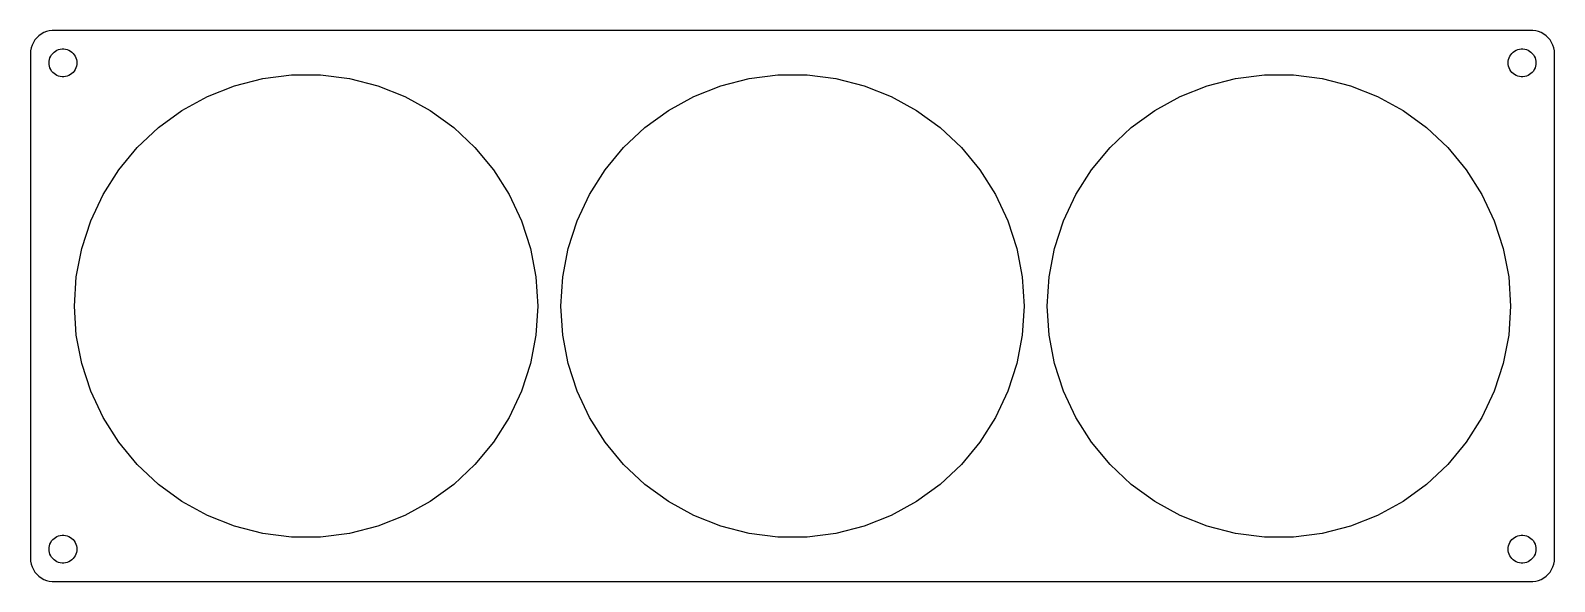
# Model space of a CAD drawing. Header units: metres. Extents: x -164 to 164, y -59 to 59.
import ezdxf

# ---------------------------------------------------------------- set-up
doc = ezdxf.new("R2010")
doc.units = ezdxf.units.M

msp = doc.modelspace()

# ---------------------------------------------------------------- linework, layer by layer
for p, q in [((-161.045, 59.2553), (-161.629, 59.0241)), ((-160.437, 59.4114), (-161.045, 59.2553)), ((-159.814, 59.4901), (-160.437, 59.4114)), ((159.814, 59.4901), (-159.814, 59.4901)), ((160.437, 59.4114), (159.814, 59.4901)), ((161.045, 59.2553), (160.437, 59.4114)), ((161.629, 59.0241), (161.045, 59.2553)), ((-164.149, 56.3406), (-164.343, 55.7434)), ((-163.882, 56.9088), (-164.149, 56.3406)), ((-163.545, 57.4389), (-163.882, 56.9088)), ((-163.145, 57.9227), (-163.545, 57.4389)), ((-162.687, 58.3526), (-163.145, 57.9227)), ((-162.179, 58.7216), (-162.687, 58.3526)), ((-161.629, 59.0241), (-162.179, 58.7216)), ((162.179, 58.7216), (161.629, 59.0241)), ((162.687, 58.3526), (162.179, 58.7216)), ((163.145, 57.9227), (162.687, 58.3526)), ((163.545, 57.4389), (163.145, 57.9227)), ((163.882, 56.9088), (163.545, 57.4389)), ((164.149, 56.3406), (163.882, 56.9088)), ((164.343, 55.7434), (164.149, 56.3406)), ((-164.461, 55.1267), (-164.5, 54.5)), ((-164.5, 54.5), (-164.5, -54.5)), ((-164.343, 55.7434), (-164.461, 55.1267)), ((-160.5, 52.5), (-160.476, 52.876)), ((-160.476, 52.876), (-160.406, 53.2461)), ((-160.406, 53.2461), (-160.289, 53.6044)), ((-160.289, 53.6044), (-160.129, 53.9453)), ((-160.129, 53.9453), (-159.927, 54.2634)), ((-159.927, 54.2634), (-159.687, 54.5536)), ((-159.687, 54.5536), (-159.412, 54.8115)), ((-159.412, 54.8115), (-159.107, 55.033)), ((-159.107, 55.033), (-158.777, 55.2145)), ((-158.777, 55.2145), (-158.427, 55.3532)), ((-158.427, 55.3532), (-158.062, 55.4469)), ((-158.062, 55.4469), (-157.688, 55.4941)), ((-157.688, 55.4941), (-157.312, 55.4941)), ((-157.312, 55.4941), (-156.938, 55.4469)), ((-156.938, 55.4469), (-156.573, 55.3532)), ((-156.573, 55.3532), (-156.223, 55.2145)), ((-156.223, 55.2145), (-155.893, 55.033)), ((-155.893, 55.033), (-155.588, 54.8115)), ((-155.588, 54.8115), (-155.313, 54.5536)), ((-155.313, 54.5536), (-155.073, 54.2634)), ((-155.073, 54.2634), (-154.871, 53.9453)), ((-154.871, 53.9453), (-154.711, 53.6044)), ((-154.711, 53.6044), (-154.594, 53.2461)), ((-154.594, 53.2461), (-154.524, 52.876)), ((-154.524, 52.876), (-154.5, 52.5)), ((154.5, 52.5), (154.524, 52.876)), ((154.524, 52.876), (154.594, 53.2461)), ((154.594, 53.2461), (154.711, 53.6044)), ((154.711, 53.6044), (154.871, 53.9453)), ((154.871, 53.9453), (155.073, 54.2634)), ((155.073, 54.2634), (155.313, 54.5536)), ((155.313, 54.5536), (155.588, 54.8115)), ((155.588, 54.8115), (155.893, 55.033)), ((155.893, 55.033), (156.223, 55.2145)), ((156.223, 55.2145), (156.573, 55.3532)), ((156.573, 55.3532), (156.938, 55.4469)), ((156.938, 55.4469), (157.312, 55.4941)), ((157.312, 55.4941), (157.688, 55.4941)), ((157.688, 55.4941), (158.062, 55.4469)), ((158.062, 55.4469), (158.427, 55.3532)), ((158.427, 55.3532), (158.777, 55.2145)), ((158.777, 55.2145), (159.107, 55.033)), ((159.107, 55.033), (159.412, 54.8115)), ((159.412, 54.8115), (159.687, 54.5536)), ((159.687, 54.5536), (159.927, 54.2634)), ((159.927, 54.2634), (160.129, 53.9453)), ((160.129, 53.9453), (160.289, 53.6044)), ((160.289, 53.6044), (160.406, 53.2461)), ((160.406, 53.2461), (160.476, 52.876)), ((160.476, 52.876), (160.5, 52.5)), ((164.461, 55.1267), (164.343, 55.7434)), ((164.5, 54.5), (164.461, 55.1267)), ((164.5, -54.5), (164.5, 54.5)), ((-160.476, 52.124), (-160.5, 52.5)), ((-160.406, 51.7539), (-160.476, 52.124)), ((-160.289, 51.3956), (-160.406, 51.7539)), ((-160.129, 51.0547), (-160.289, 51.3956)), ((-159.927, 50.7366), (-160.129, 51.0547)), ((-159.687, 50.4464), (-159.927, 50.7366)), ((-159.412, 50.1885), (-159.687, 50.4464)), ((-159.107, 49.967), (-159.412, 50.1885)), ((-158.777, 49.7855), (-159.107, 49.967)), ((-158.427, 49.6468), (-158.777, 49.7855)), ((-158.062, 49.5531), (-158.427, 49.6468)), ((-157.688, 49.5059), (-158.062, 49.5531)), ((-157.312, 49.5059), (-157.688, 49.5059)), ((-156.938, 49.5531), (-157.312, 49.5059)), ((-156.573, 49.6468), (-156.938, 49.5531)), ((-156.223, 49.7855), (-156.573, 49.6468)), ((-155.893, 49.967), (-156.223, 49.7855)), ((-155.588, 50.1885), (-155.893, 49.967)), ((-155.313, 50.4464), (-155.588, 50.1885)), ((-155.073, 50.7366), (-155.313, 50.4464)), ((-154.871, 51.0547), (-155.073, 50.7366)), ((-154.711, 51.3956), (-154.871, 51.0547)), ((-154.594, 51.7539), (-154.711, 51.3956)), ((-154.524, 52.124), (-154.594, 51.7539)), ((-154.5, 52.5), (-154.524, 52.124)), ((-114.369, 49.1143), (-108.14, 49.9013)), ((-108.14, 49.9013), (-101.86, 49.9013)), ((-101.86, 49.9013), (-95.6309, 49.1143)), ((-9.36906, 49.1143), (-3.13951, 49.9013)), ((-3.13951, 49.9013), (3.13951, 49.9013)), ((3.13951, 49.9013), (9.36906, 49.1143)), ((95.6309, 49.1143), (101.86, 49.9013)), ((101.86, 49.9013), (108.14, 49.9013)), ((108.14, 49.9013), (114.369, 49.1143)), ((154.524, 52.124), (154.5, 52.5)), ((154.594, 51.7539), (154.524, 52.124)), ((154.711, 51.3956), (154.594, 51.7539)), ((154.871, 51.0547), (154.711, 51.3956)), ((155.073, 50.7366), (154.871, 51.0547)), ((155.313, 50.4464), (155.073, 50.7366)), ((155.588, 50.1885), (155.313, 50.4464)), ((155.893, 49.967), (155.588, 50.1885)), ((156.223, 49.7855), (155.893, 49.967)), ((156.573, 49.6468), (156.223, 49.7855)), ((156.938, 49.5531), (156.573, 49.6468)), ((157.312, 49.5059), (156.938, 49.5531)), ((157.688, 49.5059), (157.312, 49.5059)), ((158.062, 49.5531), (157.688, 49.5059)), ((158.427, 49.6468), (158.062, 49.5531)), ((158.777, 49.7855), (158.427, 49.6468)), ((159.107, 49.967), (158.777, 49.7855)), ((159.412, 50.1885), (159.107, 49.967)), ((159.687, 50.4464), (159.412, 50.1885)), ((159.927, 50.7366), (159.687, 50.4464)), ((160.129, 51.0547), (159.927, 50.7366)), ((160.289, 51.3956), (160.129, 51.0547)), ((160.406, 51.7539), (160.289, 51.3956)), ((160.476, 52.124), (160.406, 51.7539)), ((160.5, 52.5), (160.476, 52.124)), ((-126.289, 45.2413), (-120.451, 47.5528)), ((-120.451, 47.5528), (-114.369, 49.1143)), ((-95.6309, 49.1143), (-89.5491, 47.5528)), ((-89.5491, 47.5528), (-83.711, 45.2413)), ((-21.289, 45.2413), (-15.4508, 47.5528)), ((-15.4508, 47.5528), (-9.36906, 49.1143)), ((9.36906, 49.1143), (15.4508, 47.5528)), ((15.4508, 47.5528), (21.289, 45.2413)), ((83.711, 45.2413), (89.5491, 47.5528)), ((89.5491, 47.5528), (95.6309, 49.1143)), ((114.369, 49.1143), (120.451, 47.5528)), ((120.451, 47.5528), (126.289, 45.2413)), ((-131.791, 42.2164), (-126.289, 45.2413)), ((-83.711, 45.2413), (-78.2087, 42.2164)), ((-26.7913, 42.2164), (-21.289, 45.2413)), ((21.289, 45.2413), (26.7913, 42.2164)), ((78.2087, 42.2164), (83.711, 45.2413)), ((126.289, 45.2413), (131.791, 42.2164)), ((-136.871, 38.5257), (-131.791, 42.2164)), ((-78.2087, 42.2164), (-73.1288, 38.5257)), ((-31.8712, 38.5257), (-26.7913, 42.2164)), ((26.7913, 42.2164), (31.8712, 38.5257)), ((73.1288, 38.5257), (78.2087, 42.2164)), ((131.791, 42.2164), (136.871, 38.5257)), ((-141.448, 34.2274), (-136.871, 38.5257)), ((-73.1288, 38.5257), (-68.5516, 34.2274)), ((-36.4484, 34.2274), (-31.8712, 38.5257)), ((31.8712, 38.5257), (36.4484, 34.2274)), ((68.5516, 34.2274), (73.1288, 38.5257)), ((136.871, 38.5257), (141.448, 34.2274)), ((-145.451, 29.3893), (-141.448, 34.2274)), ((-68.5516, 34.2274), (-64.5491, 29.3893)), ((-40.4509, 29.3893), (-36.4484, 34.2274)), ((36.4484, 34.2274), (40.4509, 29.3893)), ((64.5491, 29.3893), (68.5516, 34.2274)), ((141.448, 34.2274), (145.451, 29.3893)), ((-148.815, 24.0877), (-145.451, 29.3893)), ((-64.5491, 29.3893), (-61.1847, 24.0877)), ((-43.8153, 24.0877), (-40.4509, 29.3893)), ((40.4509, 29.3893), (43.8153, 24.0877)), ((61.1847, 24.0877), (64.5491, 29.3893)), ((145.451, 29.3893), (148.815, 24.0877)), ((-151.489, 18.4062), (-148.815, 24.0877)), ((-61.1847, 24.0877), (-58.5112, 18.4062)), ((-46.4888, 18.4062), (-43.8153, 24.0877)), ((43.8153, 24.0877), (46.4888, 18.4062)), ((58.5112, 18.4062), (61.1847, 24.0877)), ((148.815, 24.0877), (151.489, 18.4062)), ((-153.429, 12.4345), (-151.489, 18.4062)), ((-58.5112, 18.4062), (-56.5708, 12.4345)), ((-48.4292, 12.4345), (-46.4888, 18.4062)), ((46.4888, 18.4062), (48.4292, 12.4345)), ((56.5708, 12.4345), (58.5112, 18.4062)), ((151.489, 18.4062), (153.429, 12.4345)), ((-154.606, 6.26665), (-153.429, 12.4345)), ((-56.5708, 12.4345), (-55.3943, 6.26665)), ((-49.6057, 6.26665), (-48.4292, 12.4345)), ((48.4292, 12.4345), (49.6057, 6.26665)), ((55.3943, 6.26665), (56.5708, 12.4345)), ((153.429, 12.4345), (154.606, 6.26665)), ((-155, 0), (-154.606, 6.26665)), ((-55.3943, 6.26665), (-55, 0)), ((-50, 0), (-49.6057, 6.26665)), ((49.6057, 6.26665), (50, 0)), ((55, 0), (55.3943, 6.26665)), ((154.606, 6.26665), (155, 0)), ((-154.606, -6.26665), (-155, 0)), ((-55, 0), (-55.3943, -6.26665)), ((-49.6057, -6.26665), (-50, 0)), ((50, 0), (49.6057, -6.26665)), ((55.3943, -6.26665), (55, 0)), ((155, 0), (154.606, -6.26665)), ((-153.429, -12.4345), (-154.606, -6.26665)), ((-55.3943, -6.26665), (-56.5708, -12.4345)), ((-48.4292, -12.4345), (-49.6057, -6.26665)), ((49.6057, -6.26665), (48.4292, -12.4345)), ((56.5708, -12.4345), (55.3943, -6.26665)), ((154.606, -6.26665), (153.429, -12.4345)), ((-151.489, -18.4062), (-153.429, -12.4345)), ((-56.5708, -12.4345), (-58.5112, -18.4062)), ((-46.4888, -18.4062), (-48.4292, -12.4345)), ((48.4292, -12.4345), (46.4888, -18.4062)), ((58.5112, -18.4062), (56.5708, -12.4345)), ((153.429, -12.4345), (151.489, -18.4062)), ((-148.815, -24.0877), (-151.489, -18.4062)), ((-58.5112, -18.4062), (-61.1847, -24.0877)), ((-43.8153, -24.0877), (-46.4888, -18.4062)), ((46.4888, -18.4062), (43.8153, -24.0877)), ((61.1847, -24.0877), (58.5112, -18.4062)), ((151.489, -18.4062), (148.815, -24.0877)), ((-145.451, -29.3893), (-148.815, -24.0877)), ((-61.1847, -24.0877), (-64.5491, -29.3893)), ((-40.4509, -29.3893), (-43.8153, -24.0877)), ((43.8153, -24.0877), (40.4509, -29.3893)), ((64.5491, -29.3893), (61.1847, -24.0877)), ((148.815, -24.0877), (145.451, -29.3893)), ((-141.448, -34.2274), (-145.451, -29.3893)), ((-64.5491, -29.3893), (-68.5516, -34.2274)), ((-36.4484, -34.2274), (-40.4509, -29.3893)), ((40.4509, -29.3893), (36.4484, -34.2274)), ((68.5516, -34.2274), (64.5491, -29.3893)), ((145.451, -29.3893), (141.448, -34.2274)), ((-136.871, -38.5257), (-141.448, -34.2274)), ((-68.5516, -34.2274), (-73.1288, -38.5257)), ((-31.8712, -38.5257), (-36.4484, -34.2274)), ((36.4484, -34.2274), (31.8712, -38.5257)), ((73.1288, -38.5257), (68.5516, -34.2274)), ((141.448, -34.2274), (136.871, -38.5257)), ((-131.791, -42.2164), (-136.871, -38.5257)), ((-73.1288, -38.5257), (-78.2087, -42.2164)), ((-26.7913, -42.2164), (-31.8712, -38.5257)), ((31.8712, -38.5257), (26.7913, -42.2164)), ((78.2087, -42.2164), (73.1288, -38.5257)), ((136.871, -38.5257), (131.791, -42.2164)), ((-126.289, -45.2413), (-131.791, -42.2164)), ((-78.2087, -42.2164), (-83.711, -45.2413)), ((-21.289, -45.2413), (-26.7913, -42.2164)), ((26.7913, -42.2164), (21.289, -45.2413)), ((83.711, -45.2413), (78.2087, -42.2164)), ((131.791, -42.2164), (126.289, -45.2413)), ((-120.451, -47.5528), (-126.289, -45.2413)), ((-83.711, -45.2413), (-89.5491, -47.5528)), ((-15.4508, -47.5528), (-21.289, -45.2413)), ((21.289, -45.2413), (15.4508, -47.5528)), ((89.5491, -47.5528), (83.711, -45.2413)), ((126.289, -45.2413), (120.451, -47.5528)), ((-114.369, -49.1143), (-120.451, -47.5528)), ((-108.14, -49.9013), (-114.369, -49.1143)), ((-95.6309, -49.1143), (-101.86, -49.9013)), ((-89.5491, -47.5528), (-95.6309, -49.1143)), ((-9.36906, -49.1143), (-15.4508, -47.5528)), ((-3.13951, -49.9013), (-9.36906, -49.1143)), ((9.36906, -49.1143), (3.13951, -49.9013)), ((15.4508, -47.5528), (9.36906, -49.1143)), ((95.6309, -49.1143), (89.5491, -47.5528)), ((101.86, -49.9013), (95.6309, -49.1143)), ((114.369, -49.1143), (108.14, -49.9013)), ((120.451, -47.5528), (114.369, -49.1143)), ((-160.5, -52.5), (-160.476, -52.124)), ((-160.476, -52.876), (-160.5, -52.5)), ((-160.476, -52.124), (-160.406, -51.7539)), ((-160.406, -51.7539), (-160.289, -51.3956)), ((-160.289, -51.3956), (-160.129, -51.0547)), ((-160.129, -51.0547), (-159.927, -50.7366)), ((-159.927, -50.7366), (-159.687, -50.4464)), ((-159.687, -50.4464), (-159.412, -50.1885)), ((-159.412, -50.1885), (-159.107, -49.967)), ((-159.107, -49.967), (-158.777, -49.7855)), ((-158.777, -49.7855), (-158.427, -49.6468)), ((-158.427, -49.6468), (-158.062, -49.5531)), ((-158.062, -49.5531), (-157.688, -49.5059)), ((-157.688, -49.5059), (-157.312, -49.5059)), ((-157.312, -49.5059), (-156.938, -49.5531)), ((-156.938, -49.5531), (-156.573, -49.6468)), ((-156.573, -49.6468), (-156.223, -49.7855)), ((-156.223, -49.7855), (-155.893, -49.967)), ((-155.893, -49.967), (-155.588, -50.1885)), ((-155.588, -50.1885), (-155.313, -50.4464)), ((-155.313, -50.4464), (-155.073, -50.7366)), ((-155.073, -50.7366), (-154.871, -51.0547)), ((-154.871, -51.0547), (-154.711, -51.3956)), ((-154.711, -51.3956), (-154.594, -51.7539)), ((-154.594, -51.7539), (-154.524, -52.124)), ((-154.524, -52.124), (-154.5, -52.5)), ((-154.5, -52.5), (-154.524, -52.876)), ((-101.86, -49.9013), (-108.14, -49.9013)), ((3.13951, -49.9013), (-3.13951, -49.9013)), ((108.14, -49.9013), (101.86, -49.9013)), ((154.5, -52.5), (154.524, -52.124)), ((154.524, -52.876), (154.5, -52.5)), ((154.524, -52.124), (154.594, -51.7539)), ((154.594, -51.7539), (154.711, -51.3956)), ((154.711, -51.3956), (154.871, -51.0547)), ((154.871, -51.0547), (155.073, -50.7366)), ((155.073, -50.7366), (155.313, -50.4464)), ((155.313, -50.4464), (155.588, -50.1885)), ((155.588, -50.1885), (155.893, -49.967)), ((155.893, -49.967), (156.223, -49.7855)), ((156.223, -49.7855), (156.573, -49.6468)), ((156.573, -49.6468), (156.938, -49.5531)), ((156.938, -49.5531), (157.312, -49.5059)), ((157.312, -49.5059), (157.688, -49.5059)), ((157.688, -49.5059), (158.062, -49.5531)), ((158.062, -49.5531), (158.427, -49.6468)), ((158.427, -49.6468), (158.777, -49.7855)), ((158.777, -49.7855), (159.107, -49.967)), ((159.107, -49.967), (159.412, -50.1885)), ((159.412, -50.1885), (159.687, -50.4464)), ((159.687, -50.4464), (159.927, -50.7366)), ((159.927, -50.7366), (160.129, -51.0547)), ((160.129, -51.0547), (160.289, -51.3956)), ((160.289, -51.3956), (160.406, -51.7539)), ((160.406, -51.7539), (160.476, -52.124)), ((160.476, -52.124), (160.5, -52.5)), ((160.5, -52.5), (160.476, -52.876)), ((-164.5, -54.5), (-164.461, -55.1267)), ((-164.461, -55.1267), (-164.343, -55.7434)), ((-164.343, -55.7434), (-164.149, -56.3406)), ((-160.406, -53.2461), (-160.476, -52.876)), ((-160.289, -53.6044), (-160.406, -53.2461)), ((-160.129, -53.9453), (-160.289, -53.6044)), ((-159.927, -54.2634), (-160.129, -53.9453)), ((-159.687, -54.5536), (-159.927, -54.2634)), ((-159.412, -54.8115), (-159.687, -54.5536)), ((-159.107, -55.033), (-159.412, -54.8115)), ((-158.777, -55.2145), (-159.107, -55.033)), ((-158.427, -55.3532), (-158.777, -55.2145)), ((-158.062, -55.4469), (-158.427, -55.3532)), ((-157.688, -55.4941), (-158.062, -55.4469)), ((-157.312, -55.4941), (-157.688, -55.4941)), ((-156.938, -55.4469), (-157.312, -55.4941)), ((-156.573, -55.3532), (-156.938, -55.4469)), ((-156.223, -55.2145), (-156.573, -55.3532)), ((-155.893, -55.033), (-156.223, -55.2145)), ((-155.588, -54.8115), (-155.893, -55.033)), ((-155.313, -54.5536), (-155.588, -54.8115)), ((-155.073, -54.2634), (-155.313, -54.5536)), ((-154.871, -53.9453), (-155.073, -54.2634)), ((-154.711, -53.6044), (-154.871, -53.9453)), ((-154.594, -53.2461), (-154.711, -53.6044)), ((-154.524, -52.876), (-154.594, -53.2461)), ((154.594, -53.2461), (154.524, -52.876)), ((154.711, -53.6044), (154.594, -53.2461)), ((154.871, -53.9453), (154.711, -53.6044)), ((155.073, -54.2634), (154.871, -53.9453)), ((155.313, -54.5536), (155.073, -54.2634)), ((155.588, -54.8115), (155.313, -54.5536)), ((155.893, -55.033), (155.588, -54.8115)), ((156.223, -55.2145), (155.893, -55.033)), ((156.573, -55.3532), (156.223, -55.2145)), ((156.938, -55.4469), (156.573, -55.3532)), ((157.312, -55.4941), (156.938, -55.4469)), ((157.688, -55.4941), (157.312, -55.4941)), ((158.062, -55.4469), (157.688, -55.4941)), ((158.427, -55.3532), (158.062, -55.4469)), ((158.777, -55.2145), (158.427, -55.3532)), ((159.107, -55.033), (158.777, -55.2145)), ((159.412, -54.8115), (159.107, -55.033)), ((159.687, -54.5536), (159.412, -54.8115)), ((159.927, -54.2634), (159.687, -54.5536)), ((160.129, -53.9453), (159.927, -54.2634)), ((160.289, -53.6044), (160.129, -53.9453)), ((160.406, -53.2461), (160.289, -53.6044)), ((160.476, -52.876), (160.406, -53.2461)), ((164.149, -56.3406), (164.343, -55.7434)), ((164.343, -55.7434), (164.461, -55.1267)), ((164.461, -55.1267), (164.5, -54.5)), ((-164.149, -56.3406), (-163.882, -56.9088)), ((-163.882, -56.9088), (-163.545, -57.4389)), ((-163.545, -57.4389), (-163.145, -57.9227)), ((-163.145, -57.9227), (-162.687, -58.3526)), ((-162.687, -58.3526), (-162.179, -58.7216)), ((-162.179, -58.7216), (-161.629, -59.0241)), ((-161.629, -59.0241), (-161.045, -59.2553)), ((161.045, -59.2553), (161.629, -59.0241)), ((161.629, -59.0241), (162.179, -58.7216)), ((162.179, -58.7216), (162.687, -58.3526)), ((162.687, -58.3526), (163.145, -57.9227)), ((163.145, -57.9227), (163.545, -57.4389)), ((163.545, -57.4389), (163.882, -56.9088)), ((163.882, -56.9088), (164.149, -56.3406)), ((-161.045, -59.2553), (-160.437, -59.4114)), ((-160.437, -59.4114), (-159.814, -59.4901)), ((-159.814, -59.4901), (159.814, -59.4901)), ((159.814, -59.4901), (160.437, -59.4114)), ((160.437, -59.4114), (161.045, -59.2553))]:
    msp.add_line(p, q)

doc.saveas('drawing.dxf')
